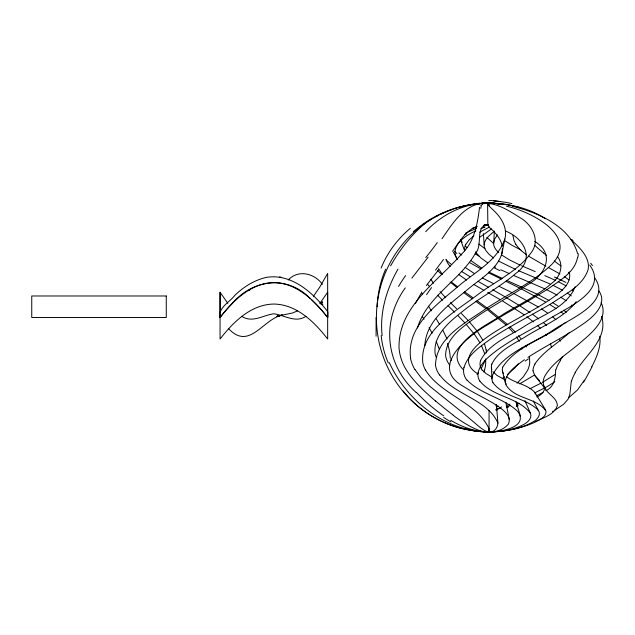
<?xml version="1.0" encoding="UTF-8"?>
<svg xmlns="http://www.w3.org/2000/svg" width="635" height="635" viewBox="0 0 635 635"><rect width="100%" height="100%" fill="white"/><g stroke="black" fill="none" stroke-linecap="round" stroke-linejoin="round"><path stroke-width="0.95" d="M315.563 303.538A126.833 126.833 0 0 1 318.127 306.205A155.511 155.511 0 0 1 327.652 317.508L327.684 313.753M311.563 299.704L320.937 309.301L327.66 317.5L327.731 311.682C313.412 293.108 291.925 273.344 266.51 277.336C254.429 280.091 243.665 286.829 234.807 295.354C229.822 302.181 217.789 307.665 220.091 317.468A155.511 155.511 0 0 1 228.33 307.554A126.833 126.833 0 0 1 232.156 303.538C252.547 279.329 287.417 274.772 310.19 298.474M220.21 315.158L220.091 317.468C233.307 300.553 250.976 282.988 273.86 282.527C290.171 282.654 304.451 292.386 315.563 303.538M327.7 313.912L327.731 311.682M451.207 358.584L451.12 360.529M377.142 306.792C377.611 293.87 380.421 281.011 385.659 269.176M494.355 231.076L493.673 244.316A19.32 11.255 18.3 0 0 496.364 250.142L498.65 252.547M496.324 404.654L496.07 405.971M493.649 242.641L494.776 238.871L497.507 234.879M577.572 257.286C574.85 272.399 559.737 280.575 548.275 288.742C528.796 301.26 508.127 311.817 488.569 324.215C468.344 335.542 427.942 367.228 463.86 386.644C474.623 393.629 486.513 398.677 497.221 405.749C502.904 409.686 512.143 416.092 508.381 424.124C496.911 437.293 476.052 430.776 461.415 428.458C438.65 422.735 417.679 409.607 403.209 391.049M575.04 286.822C566.674 308.205 540.941 315.246 523.248 327.104C508.262 336.566 489.228 343.797 480.655 360.323M424.823 345.654C426.061 320.103 450.024 304.157 467.852 289.282C480.25 278.852 496.586 270.018 501.88 253.738L504.849 238.966C507.571 229.14 502.364 219.234 495.586 212.376C490.109 206.415 481.028 201.017 496.419 203.525M417.481 327.977C426.879 296.196 459.891 280.749 475.575 253.071C483.187 245.245 474.424 225.623 488.275 224.631L485.076 224.742M555.633 370.022C555.585 378.015 554.093 386.985 545.862 390.7M501.88 253.738L502.452 248.555M464.002 367.482C468.035 354.282 480.624 346.281 491.212 338.606C511.08 325.358 532.574 314.833 553.006 302.506C566.126 293.648 583.089 285.52 588.185 269.343C590.169 256.699 579.009 247.333 570.889 239.419M504.849 238.966C497.284 261.295 473.932 272.502 457.24 287.21C435.959 305.102 406.003 327.073 410.694 358.624M571.325 381.167L569.857 394.272L568.119 399.113L563.523 404.352L554.815 410.194M425.498 370.014C440.992 395.153 476.52 401.622 489.14 428.919L488.966 431.848L492.371 431.848M484.664 369.633L483.846 371.967M491.847 364.038C498.634 350.115 514.413 343.837 526.78 335.867C543.687 325.414 563.753 317.897 576.183 301.712M502.69 367.165C516.168 346.012 543.393 339.4 562.658 324.652M479.552 207.327C477.449 224.29 474.393 242.181 461.073 254.611C436.848 282.17 398.105 306.967 399.034 347.94A41.465 32.822 56.9 0 0 404.574 366.903C412.115 380.548 424.021 391.025 435.626 401.137M415.338 303.649L421.021 293.473M591.423 367.482C596.376 357.878 601.266 347.297 599.805 336.201M465.939 244.213L469.154 239.863L473.932 235.815M227.822 303.316L220.059 292.259L220.115 310.999M327.66 317.5L327.66 292.259L319.905 303.316M397.947 269.176C386.532 289.171 379.571 312.412 382.135 335.574M534.837 364.038C543.719 350.901 558.292 343.265 569.516 332.391M575.088 372.721C585.018 354.917 608.655 339.201 601.607 316.278M584.406 380.167L577.334 390.16L568.833 397.542M405.257 287.909C381.008 321.445 385.437 364.776 416.195 392.541M481.433 368.165L485.489 359.823A25.694 22.535 39.6 0 0 485.751 358.862M560.149 360.323L562.713 356.64M452.525 251.269C459.47 241.967 465.606 230.362 477.306 226.385M478.353 372.674L477.06 374.467M442.039 238.736C453.16 222.409 466.177 201.176 489.069 203.105C508.635 203.406 528.733 207.756 545.219 218.702M411.861 278.138L428.109 257.143M426.387 285.544L438.674 269.645M313.396 296.291L319.572 287.425L327.66 273.431L327.66 310.507M518.287 363.847L514.485 368.284L507.706 374.293M488.275 224.711C487.831 227.655 493.228 229.886 494.76 232.577C498.308 236.434 501.396 241.03 502.237 246.301M425.72 231.688C443.722 212.114 470.662 200.089 497.451 203.676M480.751 205.573L482.616 204.248M489.712 203.525L485.965 203.152L475.202 204.033M479.679 237.307L491.585 228.878M517.001 383.246L523.343 376.801L527.725 370.014A25.543 23.193 -18.3 0 0 529.733 362.768L529.479 356.386M413.425 231.688C434.419 213.05 462.47 202.66 490.537 203.113M494.022 231.545C489.903 234.934 484.973 238.625 484.188 244.284A20.749 12.771 13 0 0 485.997 250.666L489.006 254.286L493.609 257.977M504.484 376.833L502.277 378.531M288.306 279.979C298.172 269.161 314.674 273.383 322.421 284.385M555.212 374.412L542.56 382.318M554.799 381.786L547.029 386.699L534.837 392.859M565.88 322.405L563.753 323.906M423.529 224.322L424.45 223.671M524.486 359.696C517.287 365.014 508.746 370.38 505.674 379.262A12.883 10.255 -25 0 0 505.849 384.699C514.453 399.391 536.543 397.439 545.989 410.98C546.568 417.489 538.488 420.179 533.852 422.719C522.232 427.776 509.699 430.649 497.078 431.609M425.386 223.02L426.339 222.377M518.882 403.288L516.723 404.606M248.515 290.695L250.15 289.608M427.307 221.734L428.292 221.099M534.408 375.079L519.605 383.881M527.963 357.37C545.759 345.829 564.967 336.606 582.382 324.461C592.622 317.563 608.219 304.451 598.932 290.981M498.221 406.035L496.395 407.21M429.284 220.464L431.324 219.226M510.111 405.471L506.635 407.249M537.035 397.034C541.155 394.93 547.092 389.977 543.314 385M543.052 392.414L536.353 395.915M320.445 303.228L322.731 301.935L320.088 303.22M479.711 232.164L489.506 227.028M552.458 411.48L553.26 411.051M435.586 216.813L437.809 215.654M541.155 383.064L529.908 388.763M500.682 407.749L496.832 409.305M465.709 233.021L476.583 228.378M475.837 230.926C465.376 235.347 448.961 246.364 457.383 259.421M441.261 213.971L443.635 212.892M305.975 316.325C295.481 323.342 284.488 315.119 273.86 313.785C263.231 315.119 252.246 323.342 241.744 316.325M509.921 404.17L506.198 405.789M297.648 310.809L292.687 312.952L277.114 316.206L282.162 315.214M480.798 228.711L484.553 227.163M535.202 421.711C543.044 417.687 554.466 414.877 557.387 405.511C557.022 398.097 548.751 394.716 545.314 388.858L534.733 375.436L532.987 370.832M446.08 211.852L447.326 211.344M519.136 403.288L516.509 404.281M448.588 210.852L449.858 210.368M516.739 405.916L517.565 405.622M451.152 209.891L452.453 209.431M499.872 408.265L496.205 409.48M472.115 228.378L476.028 227.163M516.827 405.622L517.763 405.32M518.176 405.694L516.35 406.265M455.112 208.55L456.462 208.129M507.643 407.281L508.532 407.011M491.569 431.483L485.989 431.848L475.226 430.895M459.208 207.327L466.304 205.573M484.124 203.676L485.981 203.295M487.061 225.092L487.95 224.861M487.172 203.525L489.069 203.105L494.601 203.676M282.162 315.127L277.114 316.341L282.162 315.127C262.819 319.08 249.388 350.964 228.505 328.565M508.548 429.895L509.834 429.625M467.757 205.272L469.225 204.994M483.267 225.385L488.386 224.631M472.527 204.724L473.932 204.478M500.832 430.808L498.554 431.181M504.619 430.609L505.936 430.379M470.71 204.724L473.694 204.248M497.697 409.654L495.84 409.924M479.028 204.033L480.25 203.843M494.117 431.483C449.056 434.499 407.424 402.423 389.318 362.609M484.759 203.525L489.069 203.105L492.212 203.525M503.277 430.816L499.181 431.348M496.125 409.924L497.07 409.797M482.64 203.525C496.935 202.089 510.08 211.463 521.7 218.662C532.178 225.441 539.909 239.943 531.995 251.5C518.843 270.907 496.213 280.757 477.98 294.449C456.033 311.499 419.584 330.033 422.783 362.768A25.543 21.312 43.9 0 0 425.434 370.038M496.252 431.483L489.069 431.895L481.465 431.475M484.783 224.861L487.743 224.663M480.941 203.525L483.703 203.295M498.618 431.49C510.334 430.363 522.248 427.942 532.598 422.116C536.94 420.076 542.139 414.33 537.797 409.773C525.002 397.462 503.841 397.304 492.974 382.683M497.792 431.49L492.046 431.848M495.522 431.713L497.149 431.609M493.943 431.792L495.586 431.713M484.6 224.742L488.172 224.639A92.885 91.472 -90 0 0 484.648 224.726L487.997 224.631M493.99 431.792C478.782 432.911 463.748 428.085 450.779 420.386M490.569 431.887C501.698 431.602 513.12 429.919 523.129 424.791C527.225 422.712 532.622 418.409 530.392 413.21L524.954 400.606M490.617 431.887L483.537 431.475M489.736 203.105L504.293 204.248M321.08 304.149L322.921 304.197L321.135 304.054M491.442 203.129L501.555 204.137M491.109 203.129L493.189 203.208M490.069 203.113L494.498 203.525M493.879 203.208L506.849 204.724M480.663 431.371L477.488 430.903M505.222 204.248L518.7 207.327M471.519 430.3L474.281 430.768M470.622 430.117L466.201 429.157M512.35 206.232C538.067 212.693 569.547 225.711 577.572 253.492M486.053 431.483C496.197 433.141 530.193 428.157 517.557 411.226C502.936 397.573 481.195 394.613 467.169 380.167M506.508 206.232C530.328 211.217 580.668 236.164 550.91 265.279C531.741 283.035 507.754 294.322 486.053 308.562C466.288 322.691 436.666 336.979 435.531 364.371M498.054 203.851L499.007 204.137M508.484 205.129L509.484 205.422M519.803 207.724L520.343 207.931M535.241 271.605L521.494 265.732M513.834 275.558L544.862 288.861M518.525 270.677L550.077 283.972M544.767 275.606L555.458 280.345M509.31 273.614L500.761 269.764M515.517 269.375L498.562 261.096M506.659 280.345L537.369 294.291M502.309 278.408L488.831 272.018M520.057 265.081L509.675 259.985L501.65 254.992M505.873 383.754L506.579 384.08M505.444 380.103L496.975 375.436L492.974 371.65M553.037 285.345L562.547 290.203M546.322 289.544L557.141 295.092M506.23 281.448L519.39 287.925M501.285 279.051L488.394 272.733M498.991 286.282L512.358 292.822M493.689 283.71L482.346 277.987M520.525 249.777L511.675 245.11L504.563 240.514M558.324 281.718L566.15 285.893M513.683 293.489L538.25 306.895M538.734 294.973L549.029 300.474M521.01 288.742L545.489 301.942M505.246 230.918C524.319 238.22 535.773 259.342 515.699 273.526C500.189 286.829 481.973 296.481 465.765 308.872C451.993 319.842 433.221 333.367 435.062 353.235A20.812 17.272 44.4 0 0 436.174 357.227M494.332 266.581L495.562 267.216M492.466 377.476L486.005 373.547L482.243 370.022M480.782 268.827L469.757 262.644M545.854 266.168L528.463 256.127M548.235 267.446L559.927 273.939M488.537 287.337L478.187 281.424M483.949 290.338L473.726 284.424M487.696 292.473L500.475 299.807M492.712 289.719L504.484 296.513M481.846 268.24L471.17 260.787M505.849 297.315L519.081 305.348M502.698 301.109L524.192 314.785M470.17 276.757L461.391 271.375M474.44 273.59L465.145 267.383M478.853 256.056L475.139 253.746M560.769 297.204L566.222 300.744M552.561 302.554L557.998 306.022M549.64 304.435L556.157 308.586M487.64 262.811L480.743 257.85L476.353 252.992M520.351 306.149L530.05 312.563M466.598 280.051L458.573 274.487M541.472 308.92L547.457 312.96M564.213 276.574L568.992 279.916M567.245 293.037L571.341 295.902M477.901 373.92C451.152 357.449 488.728 335.574 502.356 327.382C519.073 317.365 536.702 308.864 552.72 297.712C560.721 291.751 572.183 283.527 569.262 272.018M484.902 248.602L478.814 244.03M526.661 254.897L521.264 250.674M532.328 314.158L538.79 318.929M472.654 297.553L464.693 291.87M475.742 301.308L486.219 308.872M472.21 298.791L463.518 292.513M476.996 300.665L487.648 308.419M560.983 311.904L563.261 313.563M554.18 260.945L560.935 265.954M506.381 376.595C514.969 383.421 527.447 384.254 534.908 392.493L545.528 409.877M457.597 286.726L451.437 282.123M493.586 243.419L486.862 237.403M526.875 316.73L533.416 321.858M453.144 415.203C461.399 421.862 495.054 444.817 497.943 423.108L496.435 405.13M488.339 308.935L507.849 324.747M487.918 310.126L506.079 325.009M546.616 255.405L543.457 252.992M534.749 241.419C556.101 254.548 544.83 275.661 526.963 285.051C510.913 296.005 493.752 305.213 477.655 316.079C464.383 325.953 445.746 336.947 445.603 355.552A18.161 15.542 34.5 0 0 449.755 365.03M451.509 264.517L446.056 259.985M456.906 287.544L450.104 282.019M572.524 290.147L573.421 290.87M563.721 310.205L566.237 312.293M552.767 316.976L555.919 319.643M543.687 322.866L546.687 325.477M441.944 274.55L437.737 270.796M456.827 253.492L454.39 251.222M571.714 305.03L572.516 305.745M463.264 369.665C439.872 345.702 489.14 324.382 504.158 313.626C520.39 303.935 537.654 295.513 552.045 283.067C560.229 277.019 564.277 264.946 557.363 256.405M467.019 247.65L465.415 246.134M510.016 326.747L515.445 332.192M537.694 325.66L540.234 328.16M539.504 380.73L534.733 375.436M456.581 308.721L450.469 302.641M448.048 305.689L454.541 312.142M442.524 300.196L437.578 295.196M461.439 313.555L468.376 320.731M568.381 272.328L569.627 273.614M508.564 327.43L512.961 332.2M457.962 315.603L464.923 322.937M445.699 297.767L440.111 291.695M469.463 321.913L477.258 331.24L482.902 340.233M466.241 324.398L474.52 334.431L480.02 342.781M429.649 286.71L427.474 284.226M518.493 335.605L520.827 338.503M589.693 265.041C609.886 292.703 561.856 309.475 545.195 321.54C529.122 330.589 512.651 339.082 497.594 349.814C489.744 355.886 480.417 362.466 478.076 372.721A15.589 13.518 -5.8 0 0 479.862 381.198M442.214 274.13L438.523 268.708M594.749 277.892C612.481 303.252 567.698 319.524 552.498 330.597C532.313 344.241 503.222 352.584 492.173 376.023A14.065 11.795 -16.3 0 0 492.95 382.691M450.064 266.533L447.556 262.898L446.016 259.286M439.737 374.983C454.835 395.359 487.45 399.066 497.943 423.108M545.457 334.304L546.306 335.51M433.427 283.281L430.792 279.114M461.677 241.641L462.193 242.387M479.925 381.167C492.958 397.105 517.93 396.875 530.392 413.21M516.541 336.875L519.255 341.424M559.57 339.685L560.546 341.154M545.314 388.858L543.854 386.136L543.139 382.683A14.065 8.755 -48.1 0 1 544.846 376.031C553.442 361.426 568.992 352.877 581.327 341.82C592.241 332.494 608.925 318.659 601.083 302.577M503.523 373.658L502.864 372.459A10.604 8.445 -25.5 0 1 502.706 367.173M415.068 369.633L421.053 377.658L430.125 386.564L462.256 412.321L480.123 427.49L484.934 430.776L488.236 431.848L489.347 431.483L489.14 428.919M422.275 316.389L424.013 319.222M436.253 318.897L439.674 324.596M431.292 310.809L428.522 306.141M515.747 244.284L513.969 240.435L512.897 235.347M429.046 327.636L432.133 333.161M460.788 240.157L461.208 240.895M453.295 252.016L457.009 258.818M525.51 345.583L526.248 346.972M533.289 400.939L538.393 410.567M442.841 330.216L447.064 338.995M534.908 392.493L535.392 394.002M481.473 345.503L484.608 353.481M436.174 341.305L438.864 347.94M422.41 294.402L421.41 292.06M484.37 343.503L486.132 349.853M460.661 240.062L464.614 250.825M515.795 401.415L520.525 416.282M550.505 343.702L551.386 347.067M502.452 371.213L505.547 383.659M219.988 311.682L220.027 313.007M505.897 402.352L509.326 419.648M521.668 348.004L521.875 349.067M483.394 233.624L484.156 244.848M491.411 367.355L491.95 378.912M487.593 203.843L487.87 225.227M220.043 313.753L220.059 317.5M489.069 205.796L489.069 203.105A114.411 112.665 90 0 0 376.412 317.5A114.411 112.665 90 0 0 489.069 431.911L489.069 410.377M376.087 317.5L376.087 336.169M327.66 315.016L327.66 339.019C314.492 322.088 296.767 304.395 273.86 304.046C250.952 304.395 233.235 322.088 220.059 339.019L220.059 314.96M220.059 292.259L220.059 312.166M381.111 268.137A92.75 79.304 -33.6 0 1 410.329 228.282M484.243 202.74A54.023 20.256 -19 0 1 489.664 202.597M485.354 202.93A54.023 13.295 25.3 0 1 488.283 202.613M447.429 343.464A34.242 19.748 65.5 0 1 450.271 358.108M438.92 347.932A41.465 25.686 64.9 0 1 439.38 349.242M477.02 203.565A62.778 27.694 -22 0 1 479.846 203.216M486.124 349.853A25.694 22.535 39.6 0 1 486.402 352.925M485.672 359.886A31.567 27.678 40.2 0 1 484.616 369.61M464.844 234.442A34.822 0.905 -18 0 1 466.773 233.823M482.235 227.6A30.607 1.58 -15.5 0 1 485.092 226.997M461.764 255.072A66.191 33.091 15.2 0 1 458.986 252.936M464.733 250.539A24.892 16.232 1.3 0 1 465.765 244.181M501.682 406.94A53.515 10.851 -33.5 0 1 500.991 407.202M591.931 366.887A17.994 1.326 -62.1 0 1 583.549 382.191M476.401 252.984A22.733 14.51 7.2 0 1 475.694 251.785M499.904 270.605A60.325 19.717 22.6 0 1 494.403 267.899M555.887 369.808A13.311 3.834 -58.1 0 1 560.395 360.593M571.556 380.984A15.589 4.897 -58.5 0 1 575.223 372.769M533.027 370.816A11.684 7.152 -48.3 0 1 534.972 364.077M521.383 250.642A20.749 8.755 32.1 0 1 515.89 244.316M491.839 369.578A11.684 9.747 -17.5 0 1 491.895 364.045M543.489 252.857A22.733 4.032 39.1 0 1 534.964 245.483M482.076 370.118A13.311 11.438 -8.5 0 1 480.695 360.339M590.645 263.176A86.32 26.194 17.7 0 1 592.439 265.581M466.987 380.286A17.994 15.891 6.4 0 1 463.939 367.467M572.048 239.665A30.337 3.453 39.7 0 1 572.953 240.514M578.271 253.635A66.191 33.004 15.3 0 1 577.818 257.358M493.728 201.057A37.703 10.954 14.8 0 1 511.866 203.549M439.611 375.055A22.185 19.161 33.5 0 1 435.404 364.363M488.736 200.66A42.347 9.303 22 0 1 500.134 201.62M414.949 369.689A31.567 25.535 51.4 0 1 410.559 358.624M452.953 414.917A73.493 11.319 42.5 0 1 435.57 400.939M480.798 208.391A80.486 22.598 44.1 0 1 481.243 206.018M482.378 204.097A62.778 16.947 30.2 0 1 483.791 203.446M443.492 259.469A54.872 3.135 -52.5 0 1 435.523 270.097M426.569 294.68A90.313 45.879 -48.1 0 1 431.53 287.599M450.874 421.846A94.099 49.847 51.5 0 1 443.651 417.409M443.714 415.83A91.051 43.474 49 0 1 416.354 392.335M398.526 286.448A111.236 69.31 -45.4 0 1 405.582 275.622M437.285 242.681A66.659 5.564 -51.1 0 1 425.775 257.588M388.334 363.014A85.558 78.645 60.2 0 1 381.183 335.605M390.573 265.938A92.75 52.34 -58.4 0 1 423.982 224.29M554.331 277.043A73.104 5.032 20.8 0 1 565.904 282.408M525.177 361.069A72.406 25.686 -35.4 0 1 528.463 358.87M166.259 295.981L31.75 295.981L31.75 317.5L166.259 317.5L166.259 295.981M281.21 277.336L279.384 277.17L281.21 277.352"/></g></svg>
